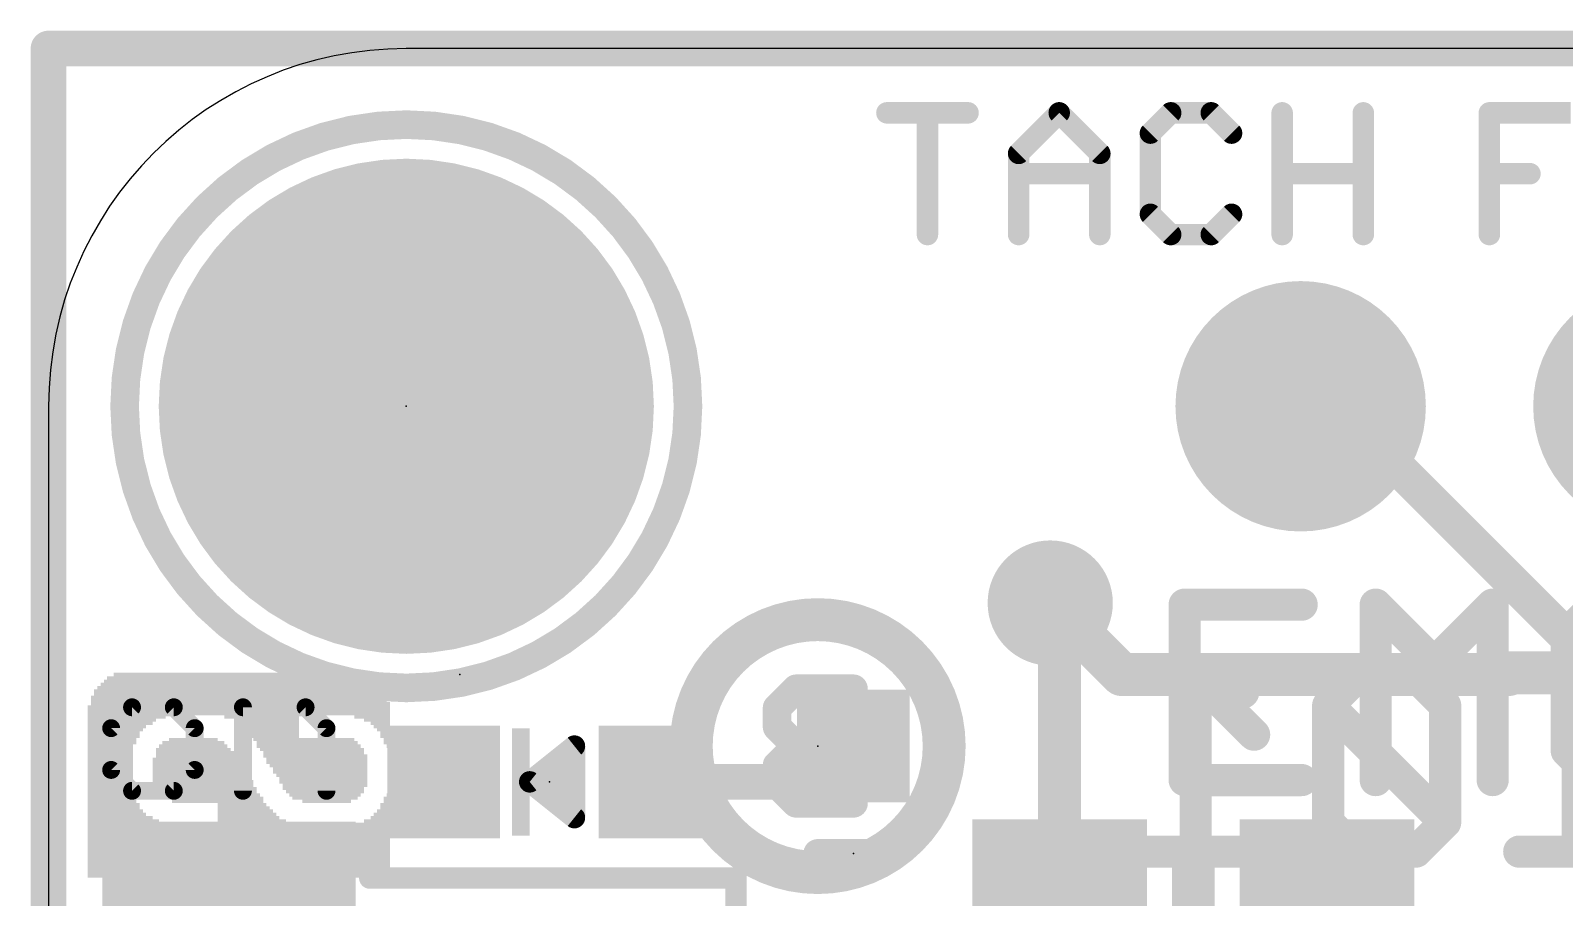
# Model space of a CAD drawing. Extents: x -0.1 to 25.5, y -0.1 to 17.9.
# Drawn here: x -0.13 to 10.76, y 11.75 to 17.91 of the extents above; entities that cross this region are included whole.
import ezdxf

# ---------------------------------------------------------------- set-up
doc = ezdxf.new("R2010")
doc.units = 0
for name, color, linetype in [('1', 12, 'CONTINUOUS'), ('16', 5, 'CONTINUOUS'), ('17', 110, 'CONTINUOUS'), ('18', 110, 'CONTINUOUS'), ('20', 53, 'CONTINUOUS'), ('21', 40, 'CONTINUOUS'), ('22', 6, 'CONTINUOUS'), ('23', 40, 'CONTINUOUS'), ('24', 6, 'CONTINUOUS')]:
    doc.layers.add(name, color=color, linetype=linetype)

# ---------------------------------------------------------------- blocks, each defined once
blk = doc.blocks.new('RECT')
blk.add_solid([(-0.5, -0.5), (0.5, -0.5), (-0.5, 0.5), (0.5, 0.5)])
blk = doc.blocks.new('ROUNDP')
at = {"const_width": 0.5}
blk.add_lwpolyline([(0, -0.25, 1), (0, 0.25, 1), (0, -0.25)], format="xyb", dxfattribs=at)
blk = doc.blocks.new('ROUNDV')
at = {"const_width": 0.5}
blk.add_lwpolyline([(0, -0.25, 1), (0, 0.25, 1), (0, -0.25)], format="xyb", dxfattribs=at)

msp = doc.modelspace()

# ---------------------------------------------------------------- linework, layer by layer
at = {"layer": '1'}
for points, const_width in [([(0, 17.78), (25.4, 17.78)], 0.254), ([(0, 0), (0, 17.78)], 0.254), ([(9.144, 15.24), (8.89, 15.24)], 0.254), ([(10.922, 13.462), (9.144, 15.24)], 0.254), ([(7.178, 13.777), (7.112, 13.843)], 0.3048), ([(7.178, 11.557), (7.178, 13.777)], 0.3048), ([(5.715, 12.827), (5.461, 12.573)], 0.254), ([(5.461, 12.573), (4.306, 12.573)], 0.254)]:
    msp.add_lwpolyline(points, dxfattribs=dict(at, const_width=const_width))
for points, const_width in [([(0, 17.8435, 1), (0, 17.7165)], 0.127), ([(0.0635, 17.78, 1), (-0.0635, 17.78)], 0.127), ([(8.89, 15.3035, 1), (8.89, 15.1765)], 0.127), ([(9.1889, 15.2849, 1), (9.0991, 15.1951)], 0.127), ([(9.144, 15.1765, 1), (9.144, 15.3035)], 0.127), ([(7.1659, 13.8969, 1), (7.0581, 13.7891)], 0.1524), ([(7.2542, 13.777, 1), (7.1018, 13.777)], 0.1524), ([(7.1241, 13.7231, 1), (7.2319, 13.8309)], 0.1524), ([(5.7599, 12.7821, 1), (5.6701, 12.8719)], 0.127), ([(4.306, 12.6365, 1), (4.306, 12.5095)], 0.127), ([(5.4161, 12.6179, 1), (5.5059, 12.5281)], 0.127), ([(5.461, 12.5095, 1), (5.461, 12.6365)], 0.127)]:
    msp.add_lwpolyline(points, format="xyb", dxfattribs=dict(at, const_width=const_width))
at = {"layer": '16'}
for points, const_width in [([(0, 17.78), (25.4, 17.78)], 0.254), ([(0, 0), (0, 17.78)], 0.254), ([(7.112, 13.843), (7.62, 13.335)], 0.3048), ([(10.3666, 13.335), (7.62, 13.335)], 0.3048), ([(10.3793, 13.3477), (10.3666, 13.335)], 0.3048), ([(15.3323, 13.3477), (10.3793, 13.3477)], 0.3048)]:
    msp.add_lwpolyline(points, dxfattribs=dict(at, const_width=const_width))
for points, const_width in [([(0, 17.8435, 1), (0, 17.7165)], 0.127), ([(0.0635, 17.78, 1), (-0.0635, 17.78)], 0.127), ([(7.1659, 13.8969, 1), (7.0581, 13.7891)], 0.1524), ([(7.62, 13.4112, 1), (7.62, 13.2588)], 0.1524), ([(7.5661, 13.2811, 1), (7.6739, 13.3889)], 0.1524), ([(10.3127, 13.3889, 1), (10.4205, 13.2811)], 0.1524), ([(10.3793, 13.4239, 1), (10.3793, 13.2715)], 0.1524), ([(10.4332, 13.2938, 1), (10.3254, 13.4016)], 0.1524), ([(10.3666, 13.2588, 1), (10.3666, 13.4112)], 0.1524)]:
    msp.add_lwpolyline(points, format="xyb", dxfattribs=dict(at, const_width=const_width))
at = {"layer": '20'}
for p, q in [((22.86, 17.78), (2.54, 17.78)), ((0, 15.24), (0, 2.54))]:
    msp.add_line(p, q, dxfattribs=at)
msp.add_arc((2.54, 15.24), 2.54, 90, 180, dxfattribs=at)
at = {"layer": '21'}
for points, const_width in [([(2.54, 13.24, 1), (2.54, 17.24, 1), (2.54, 13.24)], 0.2032), ([(5.9522, 17.3616, 1), (5.9522, 17.2854)], 0.0762), ([(6.2784, 17.3235, 1), (6.2022, 17.3235)], 0.0762), ([(6.5284, 17.2854, 1), (6.5284, 17.3616)], 0.0762), ([(7.2027, 17.3505, 1), (7.1489, 17.2966)], 0.0762), ([(7.2027, 17.2966, 1), (7.1489, 17.3505)], 0.0762), ([(7.9673, 17.3616, 1), (7.9673, 17.2854)], 0.0762), ([(7.9942, 17.2966, 1), (7.9403, 17.3505)], 0.0762), ([(8.2823, 17.3505, 1), (8.2284, 17.2966)], 0.0762), ([(8.2554, 17.2854, 1), (8.2554, 17.3616)], 0.0762), ([(8.7968, 17.3235, 1), (8.7206, 17.3235)], 0.0762), ([(9.373, 17.3235, 1), (9.2968, 17.3235)], 0.0762), ([(10.268, 17.3235, 1), (10.1918, 17.3235)], 0.0762), ([(10.2299, 17.3616, 1), (10.2299, 17.2854)], 0.0762), ([(7.8613, 17.1795, 1), (7.7851, 17.1795)], 0.0762), ([(7.7963, 17.2064, 1), (7.8501, 17.1525)], 0.0762), ([(8.3725, 17.1525, 1), (8.4264, 17.2064)], 0.0762), ([(6.8607, 17.0624, 1), (6.9146, 17.0085)], 0.0762), ([(6.9258, 17.0354, 1), (6.8496, 17.0354)], 0.0762), ([(7.502, 17.0354, 1), (7.4258, 17.0354)], 0.0762), ([(7.437, 17.0085, 1), (7.4908, 17.0624)], 0.0762), ([(6.8877, 16.9295, 1), (6.8877, 16.8533)], 0.0762), ([(7.4639, 16.8533, 1), (7.4639, 16.9295)], 0.0762), ([(8.7587, 16.9295, 1), (8.7587, 16.8533)], 0.0762), ([(9.3349, 16.8533, 1), (9.3349, 16.9295)], 0.0762), ([(10.2299, 16.9295, 1), (10.2299, 16.8533)], 0.0762), ([(10.518, 16.8533, 1), (10.518, 16.9295)], 0.0762), ([(7.8501, 16.6302, 1), (7.7963, 16.5763)], 0.0762), ([(8.4264, 16.5763, 1), (8.3725, 16.6302)], 0.0762), ([(7.7851, 16.6033, 1), (7.8613, 16.6033)], 0.0762), ([(6.2022, 16.4592, 1), (6.2784, 16.4592)], 0.0762), ([(6.8496, 16.4592, 1), (6.9258, 16.4592)], 0.0762), ([(7.4258, 16.4592, 1), (7.502, 16.4592)], 0.0762), ([(7.9673, 16.4973, 1), (7.9673, 16.4211)], 0.0762), ([(7.9403, 16.4323, 1), (7.9942, 16.4861)], 0.0762), ([(8.2284, 16.4861, 1), (8.2823, 16.4323)], 0.0762), ([(8.2554, 16.4211, 1), (8.2554, 16.4973)], 0.0762), ([(8.7206, 16.4592, 1), (8.7968, 16.4592)], 0.0762), ([(9.2968, 16.4592, 1), (9.373, 16.4592)], 0.0762), ([(10.1918, 16.4592, 1), (10.268, 16.4592)], 0.0762), ([(8.0665, 13.8885, 1), (8.0665, 13.7742)], 0.1143), ([(8.1237, 13.8314, 1), (8.0094, 13.8314)], 0.1143), ([(8.897, 13.7742, 1), (8.897, 13.8885)], 0.1143), ([(9.4802, 13.8314, 1), (9.3659, 13.8314)], 0.1143), ([(9.4635, 13.8718, 1), (9.3826, 13.791)], 0.1143), ([(10.3106, 13.8314, 1), (10.1963, 13.8314)], 0.1143), ([(10.2939, 13.791, 1), (10.2131, 13.8718)], 0.1143), ([(10.7391, 13.6642, 1), (10.82, 13.5833)], 0.1143), ([(10.8367, 13.6238, 1), (10.7224, 13.6238)], 0.1143), ([(9.7979, 13.4566, 1), (9.8787, 13.3757)], 0.1143), ([(9.7979, 13.3757, 1), (9.8787, 13.4566)], 0.1143), ([(8.0665, 13.2657, 1), (8.0665, 13.1514)], 0.1143), ([(8.4818, 13.1514, 1), (8.4818, 13.2657)], 0.1143), ([(0.5928, 13.1344, 1), (0.5928, 13.0709)], 0.0635), ([(0.6152, 13.0802, 1), (0.5703, 13.1251)], 0.0635), ([(0.9118, 13.1251, 1), (0.8669, 13.0802)], 0.0635), ([(0.8894, 13.0709, 1), (0.8894, 13.1344)], 0.0635), ([(1.38, 13.1344, 1), (1.38, 13.0709)], 0.0635), ([(1.4118, 13.1027, 1), (1.3483, 13.1027)], 0.0635), ([(1.8473, 13.1251, 1), (1.8024, 13.0802)], 0.0635), ([(1.8249, 13.0709, 1), (1.8249, 13.1344)], 0.0635), ([(0.4763, 12.9544, 1), (0.4128, 12.9544)], 0.0635), ([(0.422, 12.9768, 1), (0.467, 12.9319)], 0.0635), ([(1.0694, 12.9544, 1), (1.0059, 12.9544)], 0.0635), ([(1.0152, 12.9319, 1), (1.0601, 12.9768)], 0.0635), ([(2.0049, 12.9544, 1), (1.9414, 12.9544)], 0.0635), ([(1.9507, 12.9319, 1), (1.9956, 12.9768)], 0.0635), ([(3.7021, 12.8397, 1), (3.7021, 12.7635)], 0.0762), ([(3.7719, 12.827, 1), (3.6957, 12.827)], 0.0762), ([(3.7576, 12.7972, 1), (3.71, 12.8568)], 0.0762), ([(3.7338, 12.7635, 1), (3.7338, 12.8397)], 0.0762), ([(10.82, 12.8337, 1), (10.7391, 12.7529)], 0.1143), ([(10.7224, 12.7933, 1), (10.8367, 12.7933)], 0.1143), ([(0.467, 12.6802, 1), (0.422, 12.6353)], 0.0635), ([(0.4128, 12.6578, 1), (0.4763, 12.6578)], 0.0635), ([(1.0059, 12.6578, 1), (1.0694, 12.6578)], 0.0635), ([(1.0601, 12.6353, 1), (1.0152, 12.6802)], 0.0635), ([(3.4401, 12.6028, 1), (3.3925, 12.5432)], 0.0762), ([(3.3925, 12.6028, 1), (3.4401, 12.5432)], 0.0762), ([(3.5116, 12.6873, 1), (3.5116, 12.6111)], 0.0762), ([(3.7338, 12.6111, 1), (3.7338, 12.6873)], 0.0762), ([(8.0665, 12.6429, 1), (8.0665, 12.5286)], 0.1143), ([(8.0094, 12.5857, 1), (8.1237, 12.5857)], 0.1143), ([(8.897, 12.5286, 1), (8.897, 12.6429)], 0.1143), ([(9.3659, 12.5857, 1), (9.4802, 12.5857)], 0.1143), ([(10.1963, 12.5857, 1), (10.3106, 12.5857)], 0.1143), ([(0.5928, 12.5413, 1), (0.5928, 12.4778)], 0.0635), ([(0.5703, 12.487, 1), (0.6152, 12.532)], 0.0635), ([(0.8669, 12.532, 1), (0.9118, 12.487)], 0.0635), ([(0.8894, 12.4778, 1), (0.8894, 12.5413)], 0.0635), ([(1.3483, 12.5095, 1), (1.4118, 12.5095)], 0.0635), ([(1.9414, 12.5095, 1), (2.0049, 12.5095)], 0.0635), ([(3.5116, 12.5349, 1), (3.5116, 12.4587)], 0.0762), ([(3.7338, 12.4587, 1), (3.7338, 12.5349)], 0.0762), ([(3.7021, 12.3825, 1), (3.7021, 12.3063)], 0.0762), ([(3.7338, 12.3063, 1), (3.7338, 12.3825)], 0.0762), ([(3.6957, 12.319, 1), (3.7719, 12.319)], 0.0762), ([(3.71, 12.2892, 1), (3.7576, 12.3488)], 0.0762), ([(8.2042, 12.065, 1), (8.0518, 12.065)], 0.1524), ([(5.461, 12.1158, 1), (5.461, 12.0142)], 0.1016), ([(5.969, 12.0142, 1), (5.969, 12.1158)], 0.1016), ([(2.281, 11.9281, 1), (2.281, 11.8519)], 0.0762), ([(4.9191, 11.89, 1), (4.8429, 11.89)], 0.0762), ([(4.881, 11.8519, 1), (4.881, 11.9281)], 0.0762)]:
    msp.add_lwpolyline(points, format="xyb", dxfattribs=dict(at, const_width=const_width))
for points, const_width in [([(5.9522, 17.3235), (6.5284, 17.3235)], 0.1524), ([(6.2403, 16.4592), (6.2403, 17.3235)], 0.1524), ([(6.8877, 17.0354), (7.1758, 17.3235)], 0.1524), ([(7.1758, 17.3235), (7.4639, 17.0354)], 0.1524), ([(7.9673, 17.3235), (7.8232, 17.1795)], 0.1524), ([(8.2554, 17.3235), (7.9673, 17.3235)], 0.1524), ([(8.3994, 17.1795), (8.2554, 17.3235)], 0.1524), ([(8.7587, 16.4592), (8.7587, 17.3235)], 0.1524), ([(9.3349, 17.3235), (9.3349, 16.4592)], 0.1524), ([(10.2299, 16.4592), (10.2299, 17.3235)], 0.1524), ([(10.2299, 17.3235), (10.8061, 17.3235)], 0.1524), ([(7.8232, 17.1795), (7.8232, 16.6033)], 0.1524), ([(6.8877, 16.4592), (6.8877, 17.0354)], 0.1524), ([(7.4639, 17.0354), (7.4639, 16.4592)], 0.1524), ([(6.8877, 16.8914), (7.4639, 16.8914)], 0.1524), ([(8.7587, 16.8914), (9.3349, 16.8914)], 0.1524), ([(10.2299, 16.8914), (10.518, 16.8914)], 0.1524), ([(7.8232, 16.6033), (7.9673, 16.4592)], 0.1524), ([(8.2554, 16.4592), (8.3994, 16.6033)], 0.1524), ([(7.9673, 16.4592), (8.2554, 16.4592)], 0.1524), ([(8.897, 13.8314), (8.0665, 13.8314)], 0.2286), ([(8.0665, 13.8314), (8.0665, 12.5857)], 0.2286), ([(9.423, 12.5857), (9.423, 13.8314)], 0.2286), ([(9.423, 13.8314), (9.8383, 13.4161)], 0.2286), ([(9.8383, 13.4161), (10.2535, 13.8314)], 0.2286), ([(10.2535, 13.8314), (10.2535, 12.5857)], 0.2286), ([(10.9872, 13.8314), (10.7795, 13.6238)], 0.2286), ([(10.7795, 13.6238), (10.7795, 12.7933)], 0.2286), ([(8.0665, 13.2085), (8.4818, 13.2085)], 0.2286), ([(0.5928, 13.1027), (0.4445, 12.9544)], 0.127), ([(0.8894, 13.1027), (0.5928, 13.1027)], 0.127), ([(1.0377, 12.9544), (0.8894, 13.1027)], 0.127), ([(1.38, 12.5095), (1.38, 13.1027)], 0.127), ([(1.38, 13.1027), (1.8249, 13.1027)], 0.127), ([(1.8249, 13.1027), (1.9732, 12.9544)], 0.127), ([(0.4445, 12.9544), (0.4445, 12.6578)], 0.127), ([(1.0377, 12.6578), (1.0377, 12.9544)], 0.127), ([(1.9732, 12.9544), (1.9732, 12.5095)], 0.127), ([(3.7338, 12.827), (3.4163, 12.573)], 0.1524), ([(3.7021, 12.8016), (3.7338, 12.8016)], 0.1524), ([(3.7338, 12.319), (3.7338, 12.827)], 0.1524), ([(10.7795, 12.7933), (10.9872, 12.5857)], 0.2286), ([(0.4445, 12.6578), (0.5928, 12.5095)], 0.127), ([(0.8894, 12.5095), (1.0377, 12.6578)], 0.127), ([(3.4163, 12.573), (3.7338, 12.319)], 0.1524), ([(3.5116, 12.6492), (3.7338, 12.6492)], 0.1524), ([(8.0665, 12.5857), (8.897, 12.5857)], 0.2286), ([(0.5928, 12.5095), (0.8894, 12.5095)], 0.127), ([(3.5116, 12.4968), (3.7338, 12.4968)], 0.1524), ([(3.7021, 12.3444), (3.7338, 12.3444)], 0.1524), ([(8.128, 12.065), (8.128, 11.049)], 0.3048), ([(5.969, 12.065), (5.461, 12.065)], 0.2032), ([(2.281, 11.89), (4.881, 11.89)], 0.1524), ([(4.881, 11.89), (4.881, 10.79)], 0.1524)]:
    msp.add_lwpolyline(points, dxfattribs=dict(at, const_width=const_width))
at = {"layer": '22'}
for points, const_width in [([(5.461, 11.929, 1), (5.461, 13.725, 1), (5.461, 11.929)], 0.3048), ([(8.1846, 13.3638, 1), (8.1038, 13.283)], 0.1143), ([(8.2014, 13.3234, 1), (8.0871, 13.3234)], 0.1143), ([(9.2931, 13.3805, 1), (9.2931, 13.2662)], 0.1143), ([(9.3335, 13.283, 1), (9.2527, 13.3638)], 0.1143), ([(9.7487, 13.3638, 1), (9.6679, 13.283)], 0.1143), ([(9.7083, 13.2662, 1), (9.7083, 13.3805)], 0.1143), ([(10.8976, 13.3638, 1), (10.8168, 13.283)], 0.1143), ([(10.9144, 13.3234, 1), (10.8001, 13.3234)], 0.1143), ([(5.3083, 13.2849, 1), (5.3083, 13.1833)], 0.1016), ([(5.3442, 13.1982, 1), (5.2723, 13.27)], 0.1016), ([(5.7658, 13.2341, 1), (5.6642, 13.2341)], 0.1016), ([(5.715, 13.1833, 1), (5.715, 13.2849)], 0.1016), ([(5.2235, 13.0985, 1), (5.1219, 13.0985)], 0.1016), ([(5.1368, 13.1344, 1), (5.2086, 13.0626)], 0.1016), ([(9.1427, 13.1158, 1), (9.0284, 13.1158)], 0.1143), ([(9.1259, 13.1562, 1), (9.0451, 13.0753)], 0.1143), ([(9.0451, 13.1562, 1), (9.1259, 13.0753)], 0.1143), ([(9.9731, 13.1158, 1), (9.8588, 13.1158)], 0.1143), ([(9.8755, 13.0753, 1), (9.9564, 13.1562)], 0.1143), ([(5.2086, 12.9988, 1), (5.1368, 12.927)], 0.1016), ([(5.1219, 12.9629, 1), (5.2235, 12.9629)], 0.1016), ([(8.519, 12.8677, 1), (8.5999, 12.9486)], 0.1143), ([(5.3083, 12.8781, 1), (5.3083, 12.7765)], 0.1016), ([(5.3442, 12.7914, 1), (5.2723, 12.8633)], 0.1016), ([(5.2723, 12.7914, 1), (5.3442, 12.8633)], 0.1016), ([(5.715, 12.7765, 1), (5.715, 12.8781)], 0.1016), ([(5.2235, 12.6918, 1), (5.1219, 12.6918)], 0.1016), ([(5.1368, 12.7277, 1), (5.2086, 12.6558)], 0.1016), ([(5.2086, 12.5921, 1), (5.1368, 12.5203)], 0.1016), ([(5.1219, 12.5562, 1), (5.2235, 12.5562)], 0.1016), ([(5.3083, 12.4714, 1), (5.3083, 12.3698)], 0.1016), ([(5.2723, 12.3847, 1), (5.3442, 12.4565)], 0.1016), ([(5.6642, 12.4206, 1), (5.7658, 12.4206)], 0.1016), ([(5.715, 12.3698, 1), (5.715, 12.4714)], 0.1016), ([(9.1259, 12.3257, 1), (9.0451, 12.2449)], 0.1143), ([(9.0284, 12.2853, 1), (9.1427, 12.2853)], 0.1143), ([(9.8588, 12.2853, 1), (9.9731, 12.2853)], 0.1143), ([(9.9564, 12.2449, 1), (9.8755, 12.3257)], 0.1143), ([(9.8755, 12.2449, 1), (9.9564, 12.3257)], 0.1143), ([(7.729, 12.1349, 1), (7.729, 12.0206)], 0.1143), ([(8.0871, 12.0777, 1), (8.2014, 12.0777)], 0.1143), ([(8.5594, 12.0206, 1), (8.5594, 12.1349)], 0.1143), ([(9.2931, 12.1349, 1), (9.2931, 12.0206)], 0.1143), ([(9.2527, 12.0373, 1), (9.3335, 12.1181)], 0.1143), ([(9.6679, 12.1181, 1), (9.7487, 12.0373)], 0.1143), ([(9.7083, 12.0206, 1), (9.7083, 12.1349)], 0.1143), ([(10.442, 12.1349, 1), (10.442, 12.0206)], 0.1143), ([(10.8001, 12.0777, 1), (10.9144, 12.0777)], 0.1143)]:
    msp.add_lwpolyline(points, format="xyb", dxfattribs=dict(at, const_width=const_width))
for points, const_width in [([(8.5594, 12.9081), (8.1442, 13.3234)], 0.2286), ([(8.1442, 13.3234), (8.1442, 12.0777)], 0.2286), ([(9.2931, 13.3234), (9.0855, 13.1158)], 0.2286), ([(9.7083, 13.3234), (9.2931, 13.3234)], 0.2286), ([(9.9159, 13.1158), (9.7083, 13.3234)], 0.2286), ([(11.2724, 12.9081), (10.8572, 13.3234)], 0.2286), ([(10.8572, 13.3234), (10.8572, 12.0777)], 0.2286), ([(5.3083, 13.2341), (5.1727, 13.0985)], 0.2032), ([(5.715, 13.2341), (5.3083, 13.2341)], 0.2032), ([(5.715, 12.4206), (5.715, 13.2341)], 0.2032), ([(5.1727, 13.0985), (5.1727, 12.9629)], 0.2032), ([(9.0855, 13.1158), (9.0855, 12.2853)], 0.2286), ([(9.9159, 12.2853), (9.0855, 13.1158)], 0.2286), ([(9.9159, 12.2853), (9.9159, 13.1158)], 0.2286), ([(5.1727, 12.9629), (5.3083, 12.8273)], 0.2032), ([(5.3083, 12.8273), (5.1727, 12.6918)], 0.2032), ([(5.715, 12.8273), (5.3083, 12.8273)], 0.2032), ([(5.1727, 12.6918), (5.1727, 12.5562)], 0.2032), ([(5.1727, 12.5562), (5.3083, 12.4206)], 0.2032), ([(5.3083, 12.4206), (5.715, 12.4206)], 0.2032), ([(9.0855, 12.2853), (9.2931, 12.0777)], 0.2286), ([(9.7083, 12.0777), (9.9159, 12.2853)], 0.2286), ([(8.5594, 12.0777), (7.729, 12.0777)], 0.2286), ([(9.2931, 12.0777), (9.7083, 12.0777)], 0.2286), ([(11.2724, 12.0777), (10.442, 12.0777)], 0.2286)]:
    msp.add_lwpolyline(points, dxfattribs=dict(at, const_width=const_width))
at = {"layer": '23'}
for p in [(2.54, 15.24), (3.556, 12.573), (5.715, 12.065)]:
    msp.add_point(p, dxfattribs=at)
at = {"layer": '24'}
for p in [(2.921, 13.335), (5.461, 12.827)]:
    msp.add_point(p, dxfattribs=at)

# ---------------------------------------------------------------- block references
at = {"layer": '1', "xscale": 0.8, "yscale": 0.8}
for p, rotation in [((5.715, 12.827), 270), ((2.806, 12.573), 90), ((4.306, 12.573), 90)]:
    msp.add_blockref('RECT', p, dxfattribs=dict(at, rotation=rotation))
at = {"layer": '1'}
for p, xscale, yscale in [((7.178, 11.557), 1.24, 1.5), ((9.078, 11.557), 1.24, 1.5), ((1.281, 11.69), 1.8, 1.2)]:
    msp.add_blockref('RECT', p, dxfattribs=dict(at, xscale=xscale, yscale=yscale))
at = {"layer": '17', "xscale": 3.516, "yscale": 3.516}
msp.add_blockref('ROUNDP', (2.54, 15.24), dxfattribs=at)
msp.add_blockref('ROUNDP', (2.54, 15.24), dxfattribs=at)
at = {"layer": '17', "xscale": 1.778, "yscale": 1.778, "rotation": 270}
for p in [(8.89, 15.24), (8.89, 15.24), (11.43, 15.24), (11.43, 15.24)]:
    msp.add_blockref('ROUNDP', p, dxfattribs=at)
at = {"layer": '18', "xscale": 0.889, "yscale": 0.889}
msp.add_blockref('ROUNDV', (7.112, 13.843), dxfattribs=at)
msp.add_blockref('ROUNDV', (7.112, 13.843), dxfattribs=at)
at = {"layer": '21', "xscale": 0.762, "yscale": 0.127, "rotation": 90}
msp.add_blockref('RECT', (3.3528, 12.573), dxfattribs=at)
at = {"layer": '22', "rotation": 270}
for p, xscale, yscale in [((0.404, 12.5959), 1.4072, 0.0231), ((0.4271, 12.6073), 1.43, 0.0231), ((0.4502, 12.6073), 1.43, 0.0231), ((0.4733, 12.62), 1.4554, 0.0231), ((0.4964, 12.62), 1.4554, 0.0231), ((0.5196, 12.62), 1.4554, 0.0231), ((0.5427, 12.62), 1.4554, 0.0231), ((0.5658, 12.62), 1.4554, 0.0231), ((0.5889, 12.62), 1.4554, 0.0231), ((0.612, 13.0937), 0.508, 0.0231), ((0.635, 13.1166), 0.4623, 0.0229), ((0.658, 13.1394), 0.4166, 0.0231), ((0.6811, 13.1509), 0.3937, 0.0231), ((0.7042, 13.1623), 0.3708, 0.0231), ((0.7273, 13.1623), 0.3708, 0.0231), ((0.7504, 13.1737), 0.348, 0.0231), ((0.7736, 13.1851), 0.3251, 0.0231), ((0.7967, 13.1851), 0.3251, 0.0231), ((0.8198, 13.1851), 0.3251, 0.0231), ((0.8429, 13.1966), 0.3023, 0.0231), ((0.866, 13.1966), 0.3023, 0.0231), ((0.889, 13.1966), 0.3023, 0.0229), ((0.912, 13.1966), 0.3023, 0.0231), ((0.9351, 13.1966), 0.3023, 0.0231), ((0.9582, 13.1966), 0.3023, 0.0231), ((0.9813, 13.1966), 0.3023, 0.0231), ((1.0044, 13.1966), 0.3023, 0.0231), ((1.0276, 13.1966), 0.3023, 0.0231), ((1.0507, 13.1966), 0.3023, 0.0231), ((1.0738, 13.1966), 0.3023, 0.0231), ((1.0969, 13.1966), 0.3023, 0.0231), ((1.12, 13.1966), 0.3023, 0.0231), ((1.143, 13.1966), 0.3023, 0.0229), ((1.166, 13.1966), 0.3023, 0.0231), ((1.1891, 13.1966), 0.3023, 0.0231), ((1.2122, 13.1966), 0.3023, 0.0231), ((1.2353, 13.1966), 0.3023, 0.0231), ((1.2584, 13.1851), 0.3251, 0.0231), ((1.2816, 13.1851), 0.3251, 0.0231), ((1.3047, 13.1851), 0.3251, 0.0231), ((1.3278, 13.1737), 0.348, 0.0231), ((1.3509, 13.1623), 0.3708, 0.0231), ((1.374, 13.1623), 0.3708, 0.0231), ((1.397, 13.1509), 0.3937, 0.0229), ((1.42, 13.1394), 0.4166, 0.0231), ((1.4431, 13.1166), 0.4623, 0.0231), ((1.4662, 13.1051), 0.4851, 0.0231), ((1.4893, 13.081), 0.5334, 0.0231), ((1.5124, 13.0696), 0.5563, 0.0231), ((1.5356, 13.0467), 0.602, 0.0231), ((1.5587, 13.0239), 0.6477, 0.0231), ((1.5818, 13.0124), 0.6706, 0.0231), ((1.6049, 12.9896), 0.7163, 0.0231), ((1.628, 12.9781), 0.7391, 0.0231), ((1.651, 12.954), 0.7874, 0.0229), ((1.674, 12.9311), 0.8331, 0.0231), ((1.6971, 12.9197), 0.856, 0.0231), ((1.7202, 12.9083), 0.8788, 0.0231), ((1.7433, 12.8969), 0.9017, 0.0231), ((1.7664, 12.8969), 0.9017, 0.0231), ((1.7896, 13.1966), 0.3023, 0.0231), ((1.8127, 13.1966), 0.3023, 0.0231), ((1.8358, 13.1966), 0.3023, 0.0231), ((1.8589, 13.1966), 0.3023, 0.0231), ((1.882, 13.1966), 0.3023, 0.0231), ((1.905, 13.1966), 0.3023, 0.0229), ((1.928, 13.1966), 0.3023, 0.0231), ((1.9511, 13.1966), 0.3023, 0.0231), ((1.9742, 13.1966), 0.3023, 0.0231), ((1.9973, 13.1966), 0.3023, 0.0231), ((2.0204, 13.1966), 0.3023, 0.0231), ((2.0436, 13.1966), 0.3023, 0.0231), ((2.0667, 13.1966), 0.3023, 0.0231), ((2.0898, 13.1966), 0.3023, 0.0231), ((2.1129, 13.1966), 0.3023, 0.0231), ((2.136, 13.1966), 0.3023, 0.0231), ((2.159, 13.1966), 0.3023, 0.0229), ((2.182, 13.1851), 0.3251, 0.0231), ((2.2051, 13.1851), 0.3251, 0.0231), ((2.2282, 13.1851), 0.3251, 0.0231), ((2.2513, 13.161), 0.3226, 0.0231), ((2.2744, 13.161), 0.3226, 0.0231), ((2.2976, 13.1382), 0.3226, 0.0231), ((0.3118, 12.5387), 1.2929, 0.0231), ((0.3349, 12.5616), 1.3386, 0.0231), ((0.358, 12.573), 1.3614, 0.0231), ((0.381, 12.5844), 1.3843, 0.0229), ((2.3207, 13.1153), 0.3226, 0.0231), ((2.3438, 13.0924), 0.3226, 0.0231), ((2.3669, 13.0581), 0.3454, 0.0231), ((2.39, 13.0124), 0.3454, 0.0231), ((0.2887, 12.5044), 1.2243, 0.0231), ((2.413, 12.9769), 0.3251, 0.0229), ((0.8198, 12.6543), 0.4166, 0.0231), ((0.8429, 12.6543), 0.4166, 0.0231), ((0.866, 12.6657), 0.4394, 0.0231), ((0.889, 12.6543), 0.4623, 0.0229), ((0.912, 12.6543), 0.4623, 0.0231), ((0.9351, 12.6543), 0.4623, 0.0231), ((0.9582, 12.6543), 0.4623, 0.0231), ((0.9813, 12.6543), 0.4623, 0.0231), ((1.0044, 12.6543), 0.4623, 0.0231), ((1.0276, 12.6543), 0.4623, 0.0231), ((1.0507, 12.6543), 0.4623, 0.0231), ((1.0738, 12.6543), 0.4623, 0.0231), ((1.0969, 12.6543), 0.4623, 0.0231), ((1.12, 12.6543), 0.4623, 0.0231), ((1.143, 12.6543), 0.4623, 0.0229), ((1.166, 12.6543), 0.4623, 0.0231), ((1.1891, 12.6543), 0.4623, 0.0231), ((1.2122, 12.3774), 0.9703, 0.0231), ((1.2353, 12.3774), 0.9703, 0.0231), ((1.7896, 12.6657), 0.4394, 0.0231), ((1.8127, 12.6543), 0.4623, 0.0231), ((1.8358, 12.6543), 0.4623, 0.0231), ((1.8589, 12.6543), 0.4623, 0.0231), ((1.882, 12.6543), 0.4623, 0.0231), ((1.905, 12.6543), 0.4623, 0.0229), ((1.928, 12.6543), 0.4623, 0.0231), ((1.9511, 12.6543), 0.4623, 0.0231), ((1.9742, 12.6543), 0.4623, 0.0231), ((1.9973, 12.6543), 0.4623, 0.0231), ((2.0204, 12.6543), 0.4623, 0.0231), ((2.0436, 12.6543), 0.4623, 0.0231), ((2.0667, 12.6543), 0.4623, 0.0231), ((2.0898, 12.6543), 0.4623, 0.0231), ((2.1129, 12.6543), 0.4623, 0.0231), ((2.136, 12.6543), 0.4623, 0.0231), ((2.159, 12.6657), 0.4394, 0.0229), ((2.182, 12.6543), 0.4166, 0.0231), ((0.7504, 12.653), 0.1854, 0.0231), ((0.7736, 12.653), 0.3226, 0.0231), ((0.7967, 12.6543), 0.3708, 0.0231), ((1.2584, 12.366), 0.9474, 0.0231), ((1.2816, 12.3533), 0.922, 0.0231), ((1.3047, 12.3419), 0.8992, 0.0231), ((1.3278, 12.3304), 0.8763, 0.0231), ((2.2051, 12.6543), 0.3708, 0.0231), ((2.2282, 12.653), 0.3226, 0.0231), ((2.2513, 12.653), 0.2311, 0.0231), ((1.3509, 12.3076), 0.8306, 0.0231), ((1.374, 12.2847), 0.7849, 0.0231), ((1.397, 12.2733), 0.762, 0.0229), ((1.42, 12.2504), 0.7163, 0.0231), ((1.4431, 12.239), 0.6934, 0.0231), ((1.4662, 12.2149), 0.6452, 0.0231), ((0.612, 12.2847), 0.3683, 0.0231), ((0.635, 12.2619), 0.3226, 0.0229), ((1.4893, 12.192), 0.5994, 0.0231), ((1.5124, 12.1806), 0.5766, 0.0231), ((1.5356, 12.1577), 0.5309, 0.0231), ((2.3669, 12.1577), 0.5309, 0.0231), ((2.39, 12.1806), 0.5766, 0.0231), ((2.413, 12.192), 0.5994, 0.0229), ((0.658, 12.239), 0.2769, 0.0231), ((0.6811, 12.2276), 0.254, 0.0231), ((0.7042, 12.2161), 0.2311, 0.0231), ((0.7273, 12.2161), 0.2311, 0.0231), ((0.7504, 12.2034), 0.2057, 0.0231), ((0.7736, 12.0993), 0.414, 0.0231), ((1.5587, 12.1463), 0.508, 0.0231), ((1.5818, 12.1349), 0.4851, 0.0231), ((1.6049, 12.1234), 0.4623, 0.0231), ((1.628, 12.112), 0.4394, 0.0231), ((1.651, 12.0993), 0.414, 0.0229), ((1.674, 12.0993), 0.414, 0.0231), ((2.2513, 12.0993), 0.414, 0.0231), ((2.2744, 12.0993), 0.414, 0.0231), ((2.2976, 12.112), 0.4394, 0.0231), ((2.3207, 12.1234), 0.4623, 0.0231), ((2.3438, 12.1349), 0.4851, 0.0231), ((0.7967, 12.0879), 0.3912, 0.0231), ((0.8198, 12.0879), 0.3912, 0.0231), ((0.8429, 12.0879), 0.3912, 0.0231), ((0.866, 12.0764), 0.3683, 0.0231), ((0.889, 12.0764), 0.3683, 0.0229), ((0.912, 12.0764), 0.3683, 0.0231), ((0.9351, 12.0764), 0.3683, 0.0231), ((0.9582, 12.0764), 0.3683, 0.0231), ((0.9813, 12.0764), 0.3683, 0.0231), ((1.0044, 12.0764), 0.3683, 0.0231), ((1.0276, 12.0764), 0.3683, 0.0231), ((1.0507, 12.0764), 0.3683, 0.0231), ((1.0738, 12.0764), 0.3683, 0.0231), ((1.0969, 12.0764), 0.3683, 0.0231), ((1.12, 12.0764), 0.3683, 0.0231), ((1.143, 12.0764), 0.3683, 0.0229), ((1.166, 12.0764), 0.3683, 0.0231), ((1.1891, 12.0764), 0.3683, 0.0231), ((1.6971, 12.0879), 0.3912, 0.0231), ((1.7202, 12.0879), 0.3912, 0.0231), ((1.7433, 12.0764), 0.3683, 0.0231), ((1.7664, 12.0764), 0.3683, 0.0231), ((1.7896, 12.0764), 0.3683, 0.0231), ((1.8127, 12.0764), 0.3683, 0.0231), ((1.8358, 12.0764), 0.3683, 0.0231), ((1.8589, 12.0764), 0.3683, 0.0231), ((1.882, 12.0764), 0.3683, 0.0231), ((1.905, 12.0764), 0.3683, 0.0229), ((1.928, 12.0764), 0.3683, 0.0231), ((1.9511, 12.0764), 0.3683, 0.0231), ((1.9742, 12.0764), 0.3683, 0.0231), ((1.9973, 12.0764), 0.3683, 0.0231), ((2.0204, 12.0764), 0.3683, 0.0231), ((2.0436, 12.0764), 0.3683, 0.0231), ((2.0667, 12.0764), 0.3683, 0.0231), ((2.0898, 12.0764), 0.3683, 0.0231), ((2.1129, 12.0764), 0.3683, 0.0231), ((2.136, 12.0764), 0.3683, 0.0231), ((2.159, 12.0764), 0.3683, 0.0229), ((2.182, 12.0879), 0.3912, 0.0231), ((2.2051, 12.0879), 0.3912, 0.0231), ((2.2282, 12.0879), 0.3912, 0.0231)]:
    msp.add_blockref('RECT', p, dxfattribs=dict(at, xscale=xscale, yscale=yscale))

doc.saveas('drawing.dxf')
